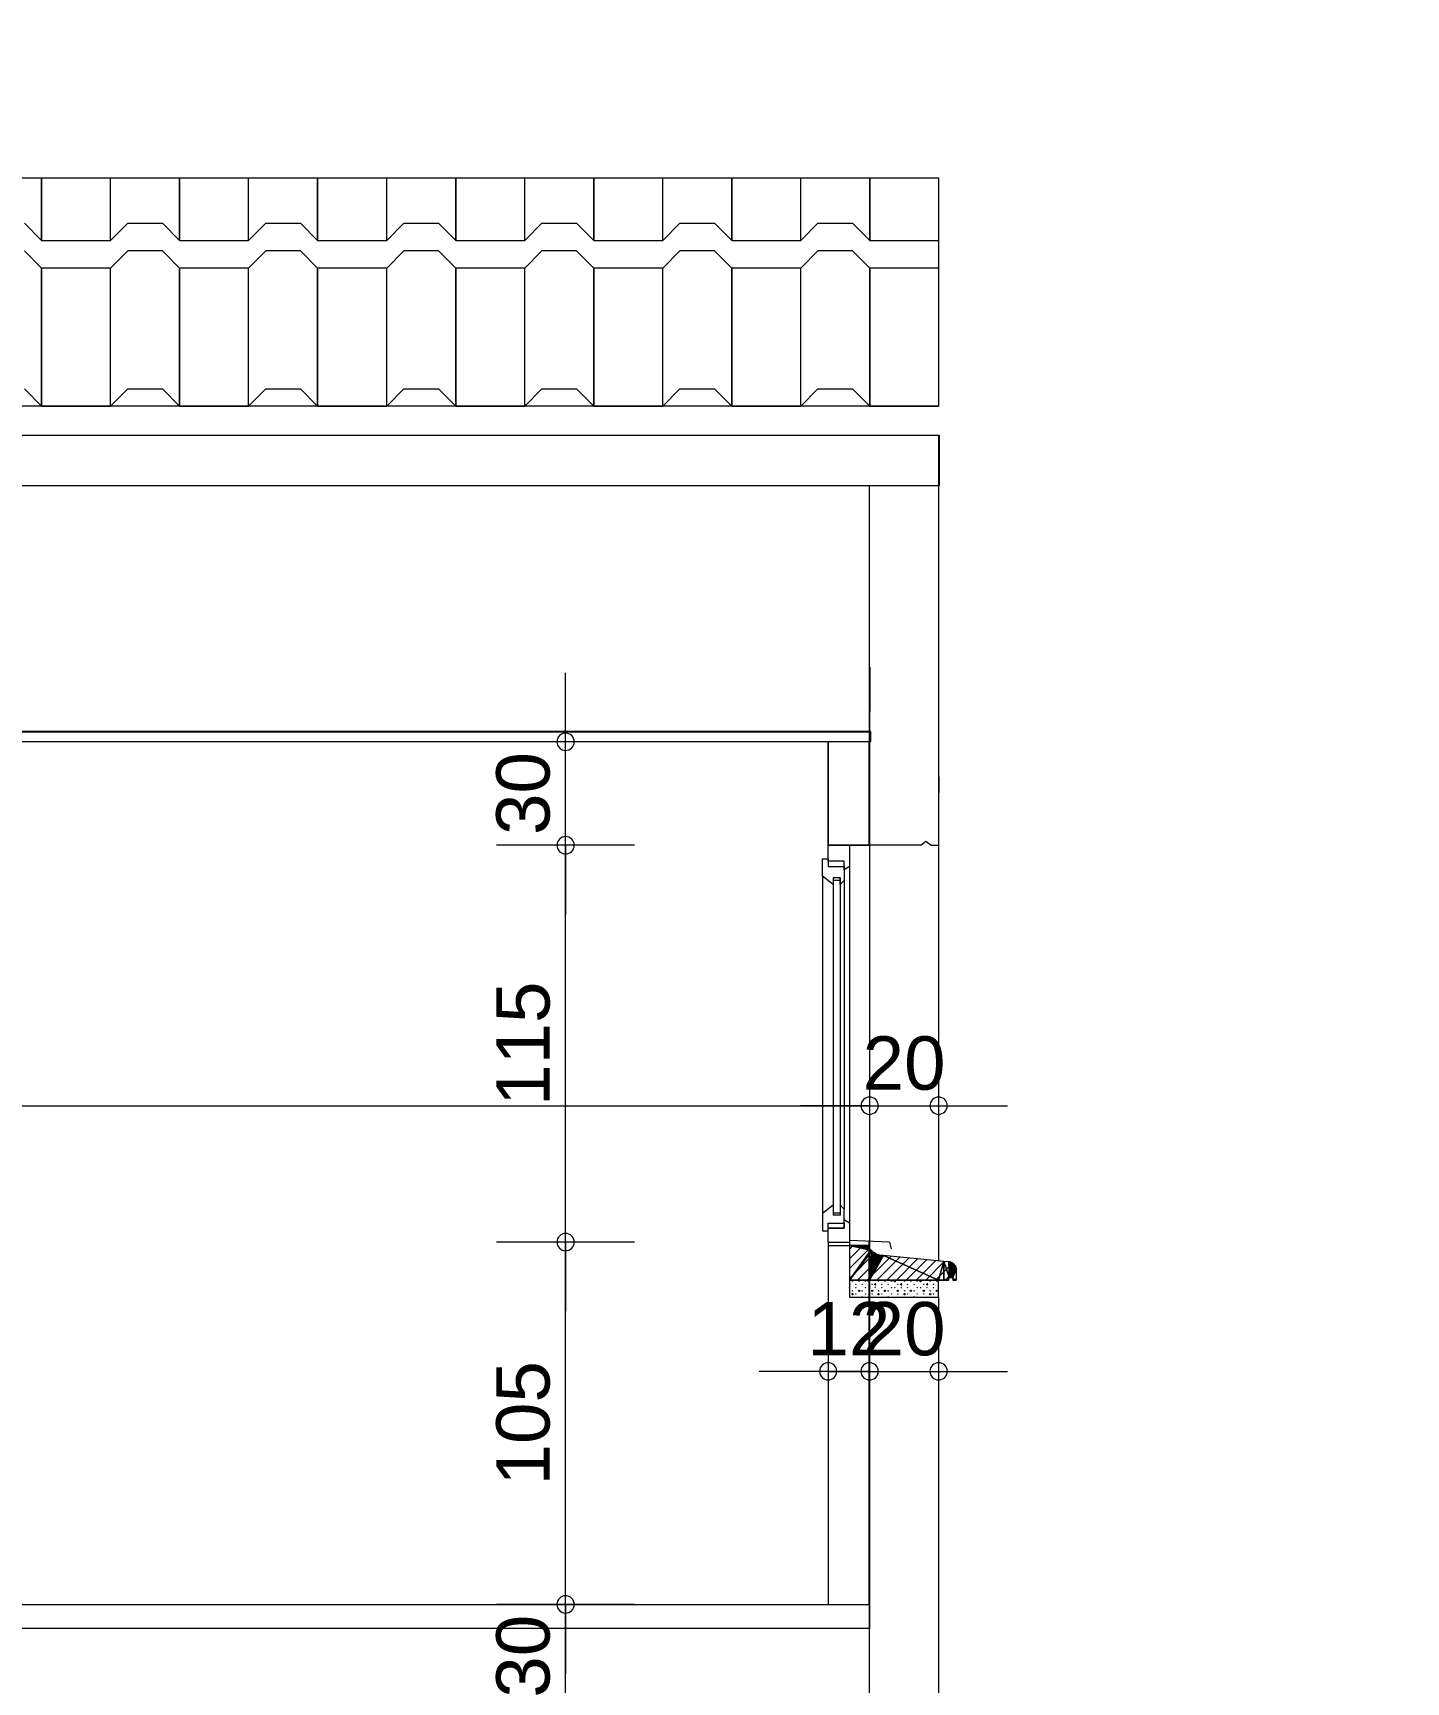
# Model space of a CAD drawing. Header units: metres. Extents: x 1.8 to 61.8, y -53.3 to -11.3.
# Drawn here: x 23.377 to 27.356, y -33.855 to -29.076 of the extents above; entities that cross this region are included whole.
import ezdxf
from ezdxf.enums import TextEntityAlignment as Align

# ---------------------------------------------------------------- set-up
doc = ezdxf.new("R2010")
doc.units = ezdxf.units.M
doc.header["$MEASUREMENT"] = 0
doc.layers.add('Calque commun', color=7, linetype='Continuous')
doc.layers.add('Cotations', color=7, linetype='Continuous')
doc.styles.add('Arial4', font='arial.ttf', dxfattribs={"height": 0.154626})

# ---------------------------------------------------------------- blocks, each defined once
blk = doc.blocks.new('new69')
at = {"layer": 'Cotations', "color": 14, "linetype": 'Continuous', "lineweight": 9}
blk.add_arc((0, 0), 0.5, 0, 359.99941, dxfattribs=at)
blk = doc.blocks.new('new70')
at = {"layer": 'Cotations', "color": 14, "linetype": 'Continuous', "lineweight": 9}
blk.add_arc((0, 0), 0.5, 0, 359.99941, dxfattribs=at)
blk = doc.blocks.new('DimLine49878')
at = {"layer": 'Cotations', "color": 14, "linetype": 'Continuous', "lineweight": 9}
for p, q in [((24.9201, -32.5804), (24.9201, -32.3804)), ((25.1201, -32.5804), (24.7201, -32.5804)), ((24.9201, -33.6304), (24.9201, -32.5804)), ((25.1201, -33.6304), (24.7201, -33.6304)), ((24.9201, -33.6304), (24.9201, -33.8304))]:
    blk.add_line(p, q, dxfattribs=at)
at = {"layer": 'Cotations', "color": 14, "linetype": 'Continuous', "lineweight": 9, "xscale": 0.05000000074505806, "yscale": 0.05000000074505806, "zscale": 0.05000000074505806}
for name, p, rotation in [('new70', (24.9201, -32.5804), -90.00000000000001), ('new69', (24.9201, -33.6304), 90)]:
    blk.add_blockref(name, p, dxfattribs=dict(at, rotation=rotation))
at = {"layer": 'Cotations', "color": 7, "linetype": 'Continuous', "lineweight": 9, "style": 'Arial4'}
blk.add_text('105', height=0.15463, rotation=90, dxfattribs=at).set_placement((24.9201, -33.1054), align=Align.BOTTOM_CENTER)
blk = doc.blocks.new('new71')
at = {"layer": 'Cotations', "color": 14, "linetype": 'Continuous', "lineweight": 9}
blk.add_arc((0, 0), 0.5, 0, 359.99941, dxfattribs=at)
blk = doc.blocks.new('new72')
at = {"layer": 'Cotations', "color": 14, "linetype": 'Continuous', "lineweight": 9}
blk.add_arc((0, 0), 0.5, 0, 359.99941, dxfattribs=at)
blk = doc.blocks.new('DimLine49884')
at = {"layer": 'Cotations', "color": 14, "linetype": 'Continuous', "lineweight": 9}
for p, q in [((24.9201, -31.4304), (24.9201, -31.2304)), ((25.1201, -31.4304), (24.7201, -31.4304)), ((24.9201, -32.5804), (24.9201, -31.4304)), ((25.1201, -32.5804), (24.7201, -32.5804)), ((24.9201, -32.5804), (24.9201, -32.7804))]:
    blk.add_line(p, q, dxfattribs=at)
at = {"layer": 'Cotations', "color": 14, "linetype": 'Continuous', "lineweight": 9, "xscale": 0.05000000074505806, "yscale": 0.05000000074505806, "zscale": 0.05000000074505806}
for name, p, rotation in [('new72', (24.9201, -31.4304), -90.00000000000001), ('new71', (24.9201, -32.5804), 90)]:
    blk.add_blockref(name, p, dxfattribs=dict(at, rotation=rotation))
at = {"layer": 'Cotations', "color": 7, "linetype": 'Continuous', "lineweight": 9, "style": 'Arial4'}
blk.add_text('115', height=0.15463, rotation=90, dxfattribs=at).set_placement((24.9201, -32.0054), align=Align.BOTTOM_CENTER)
blk = doc.blocks.new('new73')
at = {"layer": 'Cotations', "color": 14, "linetype": 'Continuous', "lineweight": 9}
blk.add_arc((0, 0), 0.5, 0, 359.99941, dxfattribs=at)
blk = doc.blocks.new('new74')
at = {"layer": 'Cotations', "color": 14, "linetype": 'Continuous', "lineweight": 9}
blk.add_arc((0, 0), 0.5, 0, 359.99941, dxfattribs=at)
blk = doc.blocks.new('DimLine49890')
at = {"layer": 'Cotations', "color": 14, "linetype": 'Continuous', "lineweight": 9}
for p, q in [((24.9201, -31.1304), (24.9201, -30.9304)), ((25.1201, -31.1304), (24.7201, -31.1304)), ((24.9201, -31.4304), (24.9201, -31.1304)), ((25.1201, -31.4304), (24.7201, -31.4304)), ((24.9201, -31.4304), (24.9201, -31.6304))]:
    blk.add_line(p, q, dxfattribs=at)
at = {"layer": 'Cotations', "color": 14, "linetype": 'Continuous', "lineweight": 9, "xscale": 0.05000000074505806, "yscale": 0.05000000074505806, "zscale": 0.05000000074505806}
for name, p, rotation in [('new74', (24.9201, -31.1304), -90.00000000000001), ('new73', (24.9201, -31.4304), 90)]:
    blk.add_blockref(name, p, dxfattribs=dict(at, rotation=rotation))
at = {"layer": 'Cotations', "color": 7, "linetype": 'Continuous', "lineweight": 9, "style": 'Arial4'}
blk.add_text('30', height=0.15463, rotation=90, dxfattribs=at).set_placement((24.9201, -31.2804), align=Align.BOTTOM_CENTER)
blk = doc.blocks.new('new75')
at = {"layer": 'Cotations', "color": 14, "linetype": 'Continuous', "lineweight": 9}
blk.add_arc((0, 0), 0.5, 0, 359.99941, dxfattribs=at)
blk = doc.blocks.new('new76')
at = {"layer": 'Cotations', "color": 14, "linetype": 'Continuous', "lineweight": 9}
blk.add_arc((0, 0), 0.5, 0, 359.99941, dxfattribs=at)
blk = doc.blocks.new('DimLine49898')
at = {"layer": 'Cotations', "color": 14, "linetype": 'Continuous', "lineweight": 9}
for p, q in [((24.9201, -33.6304), (24.9201, -33.4304)), ((25.1201, -33.6304), (24.7201, -33.6304)), ((24.9201, -33.9304), (24.9201, -33.6304)), ((25.1201, -33.9304), (24.7201, -33.9304)), ((24.9201, -33.9304), (24.9201, -34.1304))]:
    blk.add_line(p, q, dxfattribs=at)
at = {"layer": 'Cotations', "color": 14, "linetype": 'Continuous', "lineweight": 9, "xscale": 0.05000000074505806, "yscale": 0.05000000074505806, "zscale": 0.05000000074505806}
for name, p, rotation in [('new76', (24.9201, -33.6304), -90.00000000000001), ('new75', (24.9201, -33.9304), 90)]:
    blk.add_blockref(name, p, dxfattribs=dict(at, rotation=rotation))
at = {"layer": 'Cotations', "color": 7, "linetype": 'Continuous', "lineweight": 9, "style": 'Arial4'}
blk.add_text('30', height=0.15463, rotation=90, dxfattribs=at).set_placement((24.9201, -33.7804), align=Align.BOTTOM_CENTER)
blk = doc.blocks.new('new99')
at = {"layer": 'Cotations', "color": 14, "linetype": 'Continuous', "lineweight": 9}
blk.add_arc((0, 0), 0.5, 0, 359.99941, dxfattribs=at)
blk = doc.blocks.new('new100')
at = {"layer": 'Cotations', "color": 14, "linetype": 'Continuous', "lineweight": 9}
blk.add_arc((0, 0), 0.5, 0, 359.99941, dxfattribs=at)
blk = doc.blocks.new('DimLine50004')
at = {"layer": 'Cotations', "color": 14, "linetype": 'Continuous', "lineweight": 9}
for p, q in [((24.9201, -33.9304), (24.9201, -33.7304)), ((25.1201, -33.9304), (24.7201, -33.9304)), ((24.9201, -36.4304), (24.9201, -33.9304)), ((25.1201, -36.4304), (24.7201, -36.4304)), ((24.9201, -36.4304), (24.9201, -36.6304))]:
    blk.add_line(p, q, dxfattribs=at)
at = {"layer": 'Cotations', "color": 14, "linetype": 'Continuous', "lineweight": 9, "xscale": 0.05000000074505806, "yscale": 0.05000000074505806, "zscale": 0.05000000074505806}
for name, p, rotation in [('new100', (24.9201, -33.9304), -90.00000000000001), ('new99', (24.9201, -36.4304), 90)]:
    blk.add_blockref(name, p, dxfattribs=dict(at, rotation=rotation))
at = {"layer": 'Cotations', "color": 7, "linetype": 'Continuous', "lineweight": 9, "style": 'Arial4'}
blk.add_text('250', height=0.15463, rotation=90, dxfattribs=at).set_placement((24.9201, -35.1804), align=Align.BOTTOM_CENTER)
blk = doc.blocks.new('new101')
at = {"layer": 'Cotations', "color": 14, "linetype": 'Continuous', "lineweight": 9}
blk.add_arc((0, 0), 0.5, 0, 359.99941, dxfattribs=at)
blk = doc.blocks.new('new102')
at = {"layer": 'Cotations', "color": 14, "linetype": 'Continuous', "lineweight": 9}
blk.add_arc((0, 0), 0.5, 0, 359.99941, dxfattribs=at)
blk = doc.blocks.new('DimLine50010')
at = {"layer": 'Cotations', "color": 14, "linetype": 'Continuous', "lineweight": 9}
for p, q in [((25.8011, -32.7549), (25.8011, -33.1549)), ((26.0011, -32.7549), (26.0011, -33.1549)), ((25.8011, -32.9549), (25.6011, -32.9549)), ((25.8011, -32.9549), (26.0011, -32.9549)), ((26.0011, -32.9549), (26.2011, -32.9549))]:
    blk.add_line(p, q, dxfattribs=at)
at = {"layer": 'Cotations', "color": 14, "linetype": 'Continuous', "lineweight": 9, "xscale": 0.05000000074505806, "yscale": 0.05000000074505806, "zscale": 0.05000000074505806}
blk.add_blockref('new101', (25.8011, -32.9549), dxfattribs=at)
at = {"layer": 'Cotations', "color": 14, "linetype": 'Continuous', "lineweight": 9, "xscale": 0.05000000074505806, "yscale": 0.05000000074505806, "zscale": 0.05000000074505806, "rotation": 180}
blk.add_blockref('new102', (26.0011, -32.9549), dxfattribs=at)
at = {"layer": 'Cotations', "color": 7, "linetype": 'Continuous', "lineweight": 9, "style": 'Arial4'}
blk.add_text('20', height=0.15463, dxfattribs=at).set_placement((25.9011, -32.9549), align=Align.BOTTOM_CENTER)
blk = doc.blocks.new('new103')
at = {"layer": 'Cotations', "color": 14, "linetype": 'Continuous', "lineweight": 9}
blk.add_arc((0, 0), 0.5, 0, 359.99941, dxfattribs=at)
blk = doc.blocks.new('new104')
at = {"layer": 'Cotations', "color": 14, "linetype": 'Continuous', "lineweight": 9}
blk.add_arc((0, 0), 0.5, 0, 359.99941, dxfattribs=at)
blk = doc.blocks.new('DimLine50016')
at = {"layer": 'Cotations', "color": 14, "linetype": 'Continuous', "lineweight": 9}
for p, q in [((25.6811, -32.7549), (25.6811, -33.1549)), ((25.8011, -32.7549), (25.8011, -33.1549)), ((25.6811, -32.9549), (25.4811, -32.9549)), ((25.6811, -32.9549), (25.8011, -32.9549)), ((25.8011, -32.9549), (26.0011, -32.9549))]:
    blk.add_line(p, q, dxfattribs=at)
at = {"layer": 'Cotations', "color": 14, "linetype": 'Continuous', "lineweight": 9, "xscale": 0.05000000074505806, "yscale": 0.05000000074505806, "zscale": 0.05000000074505806}
blk.add_blockref('new103', (25.6811, -32.9549), dxfattribs=at)
at = {"layer": 'Cotations', "color": 14, "linetype": 'Continuous', "lineweight": 9, "xscale": 0.05000000074505806, "yscale": 0.05000000074505806, "zscale": 0.05000000074505806, "rotation": 180}
blk.add_blockref('new104', (25.8011, -32.9549), dxfattribs=at)
at = {"layer": 'Cotations', "color": 7, "linetype": 'Continuous', "lineweight": 9, "style": 'Arial4'}
blk.add_text('12', height=0.15463, dxfattribs=at).set_placement((25.7411, -32.9549), align=Align.BOTTOM_CENTER)
blk = doc.blocks.new('hatch27')
at = {"layer": 'Calque commun', "color": 7, "linetype": 'Continuous', "lineweight": 9}
for p, q in [((25.7529, -32.5904), (25.7426, -32.6007)), ((25.7812, -32.5904), (25.7426, -32.629)), ((25.8012, -32.5987), (25.7426, -32.6573)), ((25.8156, -32.6126), (25.7426, -32.6856)), ((25.8372, -32.6192), (25.766, -32.6904)), ((25.8633, -32.6215), (25.7943, -32.6904)), ((25.889, -32.624), (25.8226, -32.6904)), ((25.9147, -32.6266), (25.8509, -32.6904)), ((25.9404, -32.6292), (25.8792, -32.6904)), ((25.9662, -32.6317), (25.9075, -32.6904)), ((25.9919, -32.6343), (25.9357, -32.6904)), ((26.0177, -32.6368), (25.964, -32.6904)), ((26.0416, -32.6411), (25.9923, -32.6904)), ((26.0526, -32.6584), (26.0206, -32.6904)), ((26.0526, -32.6867), (26.0489, -32.6904))]:
    blk.add_line(p, q, dxfattribs=at)
at = {"layer": 'Calque commun', "color": 7, "linetype": 'Continuous', "lineweight": 18}
mesh = blk.add_polyface(dxfattribs=at)
corners = [(25.813, -32.6109), (25.81, -32.6086), (25.8011, -32.6904), (25.8195, -32.6147), (25.8162, -32.6129), (26.0515, -32.6534), (26.0507, -32.6514), (26.0497, -32.6495), (26.0011, -32.6904), (26.0161, -32.6367), (25.8414, -32.6193), (25.7426, -32.6904), (25.8072, -32.606), (25.8046, -32.6033), (26.0344, -32.6832), (26.0348, -32.6383), (26.0306, -32.6376), (26.0526, -32.6904), (26.0428, -32.6889), (26.0426, -32.6904), (25.7426, -32.5904), (25.8023, -32.6003), (25.8339, -32.619), (25.8302, -32.6183), (26.0358, -32.6828), (26.0408, -32.6406), (26.0389, -32.6396), (26.0369, -32.6389), (26.0443, -32.643), (26.0473, -32.646), (26.0459, -32.6444), (25.8377, -32.6193), (26.0426, -32.6417), (26.0161, -32.6904), (26.0306, -32.6904), (26.0304, -32.6889), (25.8002, -32.5972), (26.0331, -32.6839), (26.0526, -32.6575), (26.0373, -32.6828), (26.0327, -32.6378), (26.0412, -32.6848), (26.0421, -32.6861), (26.032, -32.6848), (25.7983, -32.5939), (26.0522, -32.6554), (25.8265, -32.6174), (25.8229, -32.6162), (26.0486, -32.6477), (25.7968, -32.5904), (26.0401, -32.6839), (26.0306, -32.6875), (26.0311, -32.6861), (26.0426, -32.6875), (26.0388, -32.6832)]
mesh.append_faces([[corners[k] for k in face] for face in [(17, 18, 19), (28, 29, 30)]], dxfattribs={"vtx0": -1, "color": 7})
mesh.append_faces([[corners[k] for k in face] for face in [(11, 13, 20), (29, 24, 48), (33, 9, 8), (48, 24, 7), (38, 41, 17)]], dxfattribs={"vtx0": -1, "vtx1": -1, "color": 7})
mesh.append_faces([[corners[k] for k in face] for face in [(14, 15, 16), (7, 24, 5), (14, 25, 27), (28, 24, 29), (33, 37, 9)]], dxfattribs={"vtx0": -1, "vtx1": -1, "vtx2": -1, "color": 7})
mesh.append_faces([[corners[k] for k in face] for face in [(8, 9, 10), (11, 12, 13), (20, 13, 21), (2, 22, 23), (14, 27, 15), (38, 24, 39), (2, 4, 0), (33, 43, 37), (38, 50, 41), (33, 51, 52), (33, 52, 43), (14, 32, 25), (38, 54, 50), (33, 35, 51), (38, 39, 54)]], dxfattribs={"vtx0": -1, "vtx2": -1, "color": 7})
mesh.append_faces([[corners[k] for k in face] for face in [(0, 1, 2), (3, 4, 2), (2, 8, 10), (10, 31, 2), (14, 24, 32), (11, 2, 12), (21, 36, 20), (37, 14, 16), (41, 42, 17), (31, 22, 2), (36, 44, 20), (45, 5, 24), (46, 47, 2), (38, 45, 24), (23, 46, 2), (16, 9, 37), (47, 3, 2), (53, 18, 17), (28, 32, 24), (1, 12, 2), (42, 53, 17)]], dxfattribs={"vtx1": -1, "vtx2": -1, "color": 7})
mesh.append_faces([[corners[k] for k in face] for face in [(5, 6, 7), (25, 26, 27), (33, 34, 35), (15, 40, 16), (44, 49, 20)]], dxfattribs={"vtx2": -1, "color": 7})
blk = doc.blocks.new('Block50033')
at = {"layer": 'Calque commun', "color": 7, "linetype": 'Continuous', "lineweight": 9}
for p, q in [((25.7435, -32.7013), (25.7426, -32.7013)), ((25.7426, -32.7045), (25.7435, -32.7045)), ((25.7432, -32.7123), (25.7426, -32.7117)), ((25.7426, -32.7129), (25.7432, -32.7123)), ((25.7445, -32.7029), (25.7435, -32.7013)), ((25.7435, -32.7045), (25.7445, -32.7029)), ((25.7501, -32.731), (25.751, -32.7294)), ((25.751, -32.7327), (25.7501, -32.731)), ((25.751, -32.7294), (25.7529, -32.7294)), ((25.7529, -32.7327), (25.751, -32.7327)), ((25.7514, -32.6935), (25.752, -32.6929)), ((25.752, -32.6942), (25.7514, -32.6935)), ((25.7514, -32.7217), (25.752, -32.721)), ((25.752, -32.7223), (25.7514, -32.7217)), ((25.752, -32.6929), (25.7526, -32.6935)), ((25.7526, -32.6935), (25.752, -32.6942)), ((25.752, -32.721), (25.7526, -32.7217)), ((25.7526, -32.7217), (25.752, -32.7223)), ((25.7529, -32.7294), (25.7539, -32.731)), ((25.7539, -32.731), (25.7529, -32.7327)), ((25.7607, -32.7029), (25.7614, -32.7023)), ((25.7614, -32.7035), (25.7607, -32.7029)), ((25.7607, -32.7123), (25.7614, -32.7117)), ((25.7614, -32.7129), (25.7607, -32.7123)), ((25.7607, -32.731), (25.7614, -32.7304)), ((25.7614, -32.7317), (25.7607, -32.731)), ((25.7614, -32.7023), (25.762, -32.7029)), ((25.762, -32.7029), (25.7614, -32.7035)), ((25.7614, -32.7117), (25.762, -32.7123)), ((25.762, -32.7123), (25.7614, -32.7129)), ((25.7614, -32.7304), (25.762, -32.731)), ((25.762, -32.731), (25.7614, -32.7317)), ((25.7689, -32.7217), (25.7698, -32.72)), ((25.7698, -32.7233), (25.7689, -32.7217)), ((25.7698, -32.72), (25.7717, -32.72)), ((25.7717, -32.7233), (25.7698, -32.7233)), ((25.7701, -32.6935), (25.7707, -32.6929)), ((25.7707, -32.6942), (25.7701, -32.6935)), ((25.7707, -32.6929), (25.7714, -32.6935)), ((25.7714, -32.6935), (25.7707, -32.6942)), ((25.7717, -32.72), (25.7726, -32.7217)), ((25.7726, -32.7217), (25.7717, -32.7233)), ((25.7795, -32.7029), (25.7801, -32.7023)), ((25.7801, -32.7035), (25.7795, -32.7029)), ((25.7795, -32.7217), (25.7801, -32.721)), ((25.7801, -32.7223), (25.7795, -32.7217)), ((25.7801, -32.7023), (25.7807, -32.7029)), ((25.7807, -32.7029), (25.7801, -32.7035)), ((25.7801, -32.721), (25.7807, -32.7217)), ((25.7807, -32.7217), (25.7801, -32.7223)), ((25.7889, -32.6935), (25.7895, -32.6929)), ((25.7895, -32.6942), (25.7889, -32.6935)), ((25.7889, -32.7123), (25.7895, -32.7117)), ((25.7895, -32.7129), (25.7889, -32.7123)), ((25.7889, -32.731), (25.7895, -32.7304)), ((25.7895, -32.7317), (25.7889, -32.731)), ((25.7895, -32.6929), (25.7901, -32.6935)), ((25.7901, -32.6935), (25.7895, -32.6942)), ((25.7895, -32.7117), (25.7901, -32.7123)), ((25.7901, -32.7123), (25.7895, -32.7129)), ((25.7895, -32.7304), (25.7901, -32.731)), ((25.7901, -32.731), (25.7895, -32.7317)), ((25.797, -32.6935), (25.7979, -32.6919)), ((25.7979, -32.6952), (25.797, -32.6935)), ((25.7979, -32.6919), (25.7998, -32.6919)), ((25.7998, -32.6952), (25.7979, -32.6952)), ((25.7982, -32.7123), (25.7989, -32.7117)), ((25.7989, -32.7129), (25.7982, -32.7123)), ((25.7989, -32.7117), (25.7995, -32.7123)), ((25.7995, -32.7123), (25.7989, -32.7129)), ((25.7998, -32.6919), (25.8007, -32.6935)), ((25.8007, -32.6935), (25.7998, -32.6952)), ((25.8064, -32.7217), (25.8073, -32.72)), ((25.8073, -32.7233), (25.8064, -32.7217)), ((25.8073, -32.72), (25.8092, -32.72)), ((25.8092, -32.7233), (25.8073, -32.7233)), ((25.8076, -32.7029), (25.8082, -32.7023)), ((25.8082, -32.7035), (25.8076, -32.7029)), ((25.8076, -32.731), (25.8082, -32.7304)), ((25.8082, -32.7317), (25.8076, -32.731)), ((25.8082, -32.7023), (25.8089, -32.7029)), ((25.8089, -32.7029), (25.8082, -32.7035)), ((25.8082, -32.7304), (25.8089, -32.731)), ((25.8089, -32.731), (25.8082, -32.7317)), ((25.8092, -32.72), (25.8101, -32.7217)), ((25.8101, -32.7217), (25.8092, -32.7233)), ((25.8157, -32.7029), (25.8167, -32.7013)), ((25.8167, -32.7045), (25.8157, -32.7029)), ((25.8167, -32.7013), (25.8176, -32.7013)), ((25.8176, -32.7045), (25.8167, -32.7045)), ((25.817, -32.7123), (25.8176, -32.7117)), ((25.8176, -32.7129), (25.817, -32.7123)), ((25.8185, -32.7013), (25.8176, -32.7013)), ((25.8176, -32.7045), (25.8185, -32.7045)), ((25.8182, -32.7123), (25.8176, -32.7117)), ((25.8176, -32.7129), (25.8182, -32.7123)), ((25.8195, -32.7029), (25.8185, -32.7013)), ((25.8185, -32.7045), (25.8195, -32.7029)), ((25.8251, -32.731), (25.826, -32.7294)), ((25.826, -32.7327), (25.8251, -32.731)), ((25.826, -32.7294), (25.8279, -32.7294)), ((25.8279, -32.7327), (25.826, -32.7327)), ((25.8264, -32.6935), (25.827, -32.6929)), ((25.827, -32.6942), (25.8264, -32.6935)), ((25.8264, -32.7217), (25.827, -32.721)), ((25.827, -32.7223), (25.8264, -32.7217)), ((25.827, -32.6929), (25.8276, -32.6935)), ((25.8276, -32.6935), (25.827, -32.6942)), ((25.827, -32.721), (25.8276, -32.7217)), ((25.8276, -32.7217), (25.827, -32.7223)), ((25.8279, -32.7294), (25.8289, -32.731)), ((25.8289, -32.731), (25.8279, -32.7327)), ((25.8357, -32.7029), (25.8364, -32.7023)), ((25.8364, -32.7035), (25.8357, -32.7029)), ((25.8357, -32.7123), (25.8364, -32.7117)), ((25.8364, -32.7129), (25.8357, -32.7123)), ((25.8357, -32.731), (25.8364, -32.7304)), ((25.8364, -32.7317), (25.8357, -32.731)), ((25.8364, -32.7023), (25.837, -32.7029)), ((25.837, -32.7029), (25.8364, -32.7035)), ((25.8364, -32.7117), (25.837, -32.7123)), ((25.837, -32.7123), (25.8364, -32.7129)), ((25.8364, -32.7304), (25.837, -32.731)), ((25.837, -32.731), (25.8364, -32.7317)), ((25.8439, -32.7217), (25.8448, -32.72)), ((25.8448, -32.7233), (25.8439, -32.7217)), ((25.8448, -32.72), (25.8467, -32.72)), ((25.8467, -32.7233), (25.8448, -32.7233)), ((25.8451, -32.6935), (25.8457, -32.6929)), ((25.8457, -32.6942), (25.8451, -32.6935)), ((25.8457, -32.6929), (25.8464, -32.6935)), ((25.8464, -32.6935), (25.8457, -32.6942)), ((25.8467, -32.72), (25.8476, -32.7217)), ((25.8476, -32.7217), (25.8467, -32.7233)), ((25.8545, -32.7029), (25.8551, -32.7023)), ((25.8551, -32.7035), (25.8545, -32.7029)), ((25.8545, -32.7217), (25.8551, -32.721)), ((25.8551, -32.7223), (25.8545, -32.7217)), ((25.8551, -32.7023), (25.8557, -32.7029)), ((25.8557, -32.7029), (25.8551, -32.7035)), ((25.8551, -32.721), (25.8557, -32.7217)), ((25.8557, -32.7217), (25.8551, -32.7223)), ((25.8639, -32.6935), (25.8645, -32.6929)), ((25.8645, -32.6942), (25.8639, -32.6935)), ((25.8639, -32.7123), (25.8645, -32.7117)), ((25.8645, -32.7129), (25.8639, -32.7123)), ((25.8639, -32.731), (25.8645, -32.7304)), ((25.8645, -32.7317), (25.8639, -32.731)), ((25.8645, -32.6929), (25.8651, -32.6935)), ((25.8651, -32.6935), (25.8645, -32.6942)), ((25.8645, -32.7117), (25.8651, -32.7123)), ((25.8651, -32.7123), (25.8645, -32.7129)), ((25.8645, -32.7304), (25.8651, -32.731)), ((25.8651, -32.731), (25.8645, -32.7317)), ((25.872, -32.6935), (25.8729, -32.6919)), ((25.8729, -32.6952), (25.872, -32.6935)), ((25.8729, -32.6919), (25.8748, -32.6919)), ((25.8748, -32.6952), (25.8729, -32.6952)), ((25.8732, -32.7123), (25.8739, -32.7117)), ((25.8739, -32.7129), (25.8732, -32.7123)), ((25.8739, -32.7117), (25.8745, -32.7123)), ((25.8745, -32.7123), (25.8739, -32.7129)), ((25.8748, -32.6919), (25.8757, -32.6935)), ((25.8757, -32.6935), (25.8748, -32.6952)), ((25.8814, -32.7217), (25.8823, -32.72)), ((25.8823, -32.7233), (25.8814, -32.7217)), ((25.8823, -32.72), (25.8842, -32.72)), ((25.8842, -32.7233), (25.8823, -32.7233)), ((25.8826, -32.7029), (25.8832, -32.7023)), ((25.8832, -32.7035), (25.8826, -32.7029)), ((25.8826, -32.731), (25.8832, -32.7304)), ((25.8832, -32.7317), (25.8826, -32.731)), ((25.8832, -32.7023), (25.8839, -32.7029)), ((25.8839, -32.7029), (25.8832, -32.7035)), ((25.8832, -32.7304), (25.8839, -32.731)), ((25.8839, -32.731), (25.8832, -32.7317)), ((25.8842, -32.72), (25.8851, -32.7217)), ((25.8851, -32.7217), (25.8842, -32.7233)), ((25.8907, -32.7029), (25.8917, -32.7013)), ((25.8917, -32.7045), (25.8907, -32.7029)), ((25.8917, -32.7013), (25.8926, -32.7013)), ((25.8926, -32.7045), (25.8917, -32.7045)), ((25.892, -32.7123), (25.8926, -32.7117)), ((25.8926, -32.7129), (25.892, -32.7123)), ((25.8935, -32.7013), (25.8926, -32.7013)), ((25.8926, -32.7045), (25.8935, -32.7045)), ((25.8932, -32.7123), (25.8926, -32.7117)), ((25.8926, -32.7129), (25.8932, -32.7123)), ((25.8945, -32.7029), (25.8935, -32.7013)), ((25.8935, -32.7045), (25.8945, -32.7029)), ((25.9001, -32.731), (25.901, -32.7294)), ((25.901, -32.7327), (25.9001, -32.731)), ((25.901, -32.7294), (25.9029, -32.7294)), ((25.9029, -32.7327), (25.901, -32.7327)), ((25.9014, -32.6935), (25.902, -32.6929)), ((25.902, -32.6942), (25.9014, -32.6935)), ((25.9014, -32.7217), (25.902, -32.721)), ((25.902, -32.7223), (25.9014, -32.7217)), ((25.902, -32.6929), (25.9026, -32.6935)), ((25.9026, -32.6935), (25.902, -32.6942)), ((25.902, -32.721), (25.9026, -32.7217)), ((25.9026, -32.7217), (25.902, -32.7223)), ((25.9029, -32.7294), (25.9039, -32.731)), ((25.9039, -32.731), (25.9029, -32.7327)), ((25.9107, -32.7029), (25.9114, -32.7023)), ((25.9114, -32.7035), (25.9107, -32.7029)), ((25.9107, -32.7123), (25.9114, -32.7117)), ((25.9114, -32.7129), (25.9107, -32.7123)), ((25.9107, -32.731), (25.9114, -32.7304)), ((25.9114, -32.7317), (25.9107, -32.731)), ((25.9114, -32.7023), (25.912, -32.7029)), ((25.912, -32.7029), (25.9114, -32.7035)), ((25.9114, -32.7117), (25.912, -32.7123)), ((25.912, -32.7123), (25.9114, -32.7129)), ((25.9114, -32.7304), (25.912, -32.731)), ((25.912, -32.731), (25.9114, -32.7317)), ((25.9189, -32.7217), (25.9198, -32.72)), ((25.9198, -32.7233), (25.9189, -32.7217)), ((25.9198, -32.72), (25.9217, -32.72)), ((25.9217, -32.7233), (25.9198, -32.7233)), ((25.9201, -32.6935), (25.9207, -32.6929)), ((25.9207, -32.6942), (25.9201, -32.6935)), ((25.9207, -32.6929), (25.9214, -32.6935)), ((25.9214, -32.6935), (25.9207, -32.6942)), ((25.9217, -32.72), (25.9226, -32.7217)), ((25.9226, -32.7217), (25.9217, -32.7233)), ((25.9295, -32.7029), (25.9301, -32.7023)), ((25.9301, -32.7035), (25.9295, -32.7029)), ((25.9295, -32.7217), (25.9301, -32.721)), ((25.9301, -32.7223), (25.9295, -32.7217)), ((25.9301, -32.7023), (25.9307, -32.7029)), ((25.9307, -32.7029), (25.9301, -32.7035)), ((25.9301, -32.721), (25.9307, -32.7217)), ((25.9307, -32.7217), (25.9301, -32.7223)), ((25.9389, -32.6935), (25.9395, -32.6929)), ((25.9395, -32.6942), (25.9389, -32.6935)), ((25.9389, -32.7123), (25.9395, -32.7117)), ((25.9395, -32.7129), (25.9389, -32.7123)), ((25.9389, -32.731), (25.9395, -32.7304)), ((25.9395, -32.7317), (25.9389, -32.731)), ((25.9395, -32.6929), (25.9401, -32.6935)), ((25.9401, -32.6935), (25.9395, -32.6942)), ((25.9395, -32.7117), (25.9401, -32.7123)), ((25.9401, -32.7123), (25.9395, -32.7129)), ((25.9395, -32.7304), (25.9401, -32.731)), ((25.9401, -32.731), (25.9395, -32.7317)), ((25.947, -32.6935), (25.9479, -32.6919)), ((25.9479, -32.6952), (25.947, -32.6935)), ((25.9479, -32.6919), (25.9498, -32.6919)), ((25.9498, -32.6952), (25.9479, -32.6952)), ((25.9482, -32.7123), (25.9489, -32.7117)), ((25.9489, -32.7129), (25.9482, -32.7123)), ((25.9489, -32.7117), (25.9495, -32.7123)), ((25.9495, -32.7123), (25.9489, -32.7129)), ((25.9498, -32.6919), (25.9507, -32.6935)), ((25.9507, -32.6935), (25.9498, -32.6952)), ((25.9564, -32.7217), (25.9573, -32.72)), ((25.9573, -32.7233), (25.9564, -32.7217)), ((25.9573, -32.72), (25.9592, -32.72)), ((25.9592, -32.7233), (25.9573, -32.7233)), ((25.9576, -32.7029), (25.9582, -32.7023)), ((25.9582, -32.7035), (25.9576, -32.7029)), ((25.9576, -32.731), (25.9582, -32.7304)), ((25.9582, -32.7317), (25.9576, -32.731)), ((25.9582, -32.7023), (25.9589, -32.7029)), ((25.9589, -32.7029), (25.9582, -32.7035)), ((25.9582, -32.7304), (25.9589, -32.731)), ((25.9589, -32.731), (25.9582, -32.7317)), ((25.9592, -32.72), (25.9601, -32.7217)), ((25.9601, -32.7217), (25.9592, -32.7233)), ((25.9657, -32.7029), (25.9667, -32.7013)), ((25.9667, -32.7045), (25.9657, -32.7029)), ((25.9667, -32.7013), (25.9676, -32.7013)), ((25.9676, -32.7045), (25.9667, -32.7045)), ((25.967, -32.7123), (25.9676, -32.7117)), ((25.9676, -32.7129), (25.967, -32.7123)), ((25.9685, -32.7013), (25.9676, -32.7013)), ((25.9676, -32.7045), (25.9685, -32.7045)), ((25.9682, -32.7123), (25.9676, -32.7117)), ((25.9676, -32.7129), (25.9682, -32.7123)), ((25.9695, -32.7029), (25.9685, -32.7013)), ((25.9685, -32.7045), (25.9695, -32.7029)), ((25.9751, -32.731), (25.976, -32.7294)), ((25.976, -32.7327), (25.9751, -32.731)), ((25.976, -32.7294), (25.9779, -32.7294)), ((25.9779, -32.7327), (25.976, -32.7327)), ((25.9764, -32.6935), (25.977, -32.6929)), ((25.977, -32.6942), (25.9764, -32.6935)), ((25.9764, -32.7217), (25.977, -32.721)), ((25.977, -32.7223), (25.9764, -32.7217)), ((25.977, -32.6929), (25.9776, -32.6935)), ((25.9776, -32.6935), (25.977, -32.6942)), ((25.977, -32.721), (25.9776, -32.7217)), ((25.9776, -32.7217), (25.977, -32.7223)), ((25.9779, -32.7294), (25.9789, -32.731)), ((25.9789, -32.731), (25.9779, -32.7327)), ((25.9857, -32.7029), (25.9864, -32.7023)), ((25.9864, -32.7035), (25.9857, -32.7029)), ((25.9857, -32.7123), (25.9864, -32.7117)), ((25.9864, -32.7129), (25.9857, -32.7123)), ((25.9857, -32.731), (25.9864, -32.7304)), ((25.9864, -32.7317), (25.9857, -32.731)), ((25.9864, -32.7023), (25.987, -32.7029)), ((25.987, -32.7029), (25.9864, -32.7035)), ((25.9864, -32.7117), (25.987, -32.7123)), ((25.987, -32.7123), (25.9864, -32.7129)), ((25.9864, -32.7304), (25.987, -32.731)), ((25.987, -32.731), (25.9864, -32.7317)), ((25.9939, -32.7217), (25.9948, -32.72)), ((25.9948, -32.7233), (25.9939, -32.7217)), ((25.9948, -32.72), (25.9967, -32.72)), ((25.9967, -32.7233), (25.9948, -32.7233)), ((25.9951, -32.6935), (25.9957, -32.6929)), ((25.9957, -32.6942), (25.9951, -32.6935)), ((25.9957, -32.6929), (25.9964, -32.6935)), ((25.9964, -32.6935), (25.9957, -32.6942)), ((25.9967, -32.72), (25.9976, -32.7217)), ((25.9976, -32.7217), (25.9967, -32.7233)), ((25.7607, -32.7404), (25.7614, -32.7398)), ((25.7614, -32.7398), (25.762, -32.7404)), ((25.7782, -32.7404), (25.7792, -32.7388)), ((25.7792, -32.7388), (25.781, -32.7388)), ((25.781, -32.7388), (25.782, -32.7404)), ((25.8357, -32.7404), (25.8364, -32.7398)), ((25.8364, -32.7398), (25.837, -32.7404)), ((25.8532, -32.7404), (25.8542, -32.7388)), ((25.8542, -32.7388), (25.856, -32.7388)), ((25.856, -32.7388), (25.857, -32.7404)), ((25.9107, -32.7404), (25.9114, -32.7398)), ((25.9114, -32.7398), (25.912, -32.7404)), ((25.9282, -32.7404), (25.9292, -32.7388)), ((25.9292, -32.7388), (25.931, -32.7388)), ((25.931, -32.7388), (25.932, -32.7404)), ((25.9857, -32.7404), (25.9864, -32.7398)), ((25.9864, -32.7398), (25.987, -32.7404))]:
    blk.add_line(p, q, dxfattribs=at)
blk = doc.blocks.new('pattern3')
at = {"layer": 'Calque commun', "color": 0, "linetype": 'ByBlock', "lineweight": -2}
blk.add_blockref('Block50033', (0, 0), dxfattribs=at)
at = {"layer": 'Calque commun', "color": 7, "linetype": 'Continuous', "lineweight": 18}
mesh = blk.add_polyface(dxfattribs=at)
corners = [(25.7426, -32.6904), (25.7426, -32.7404), (26.0011, -32.7404), (26.0011, -32.6904)]
mesh.append_faces([[corners[k] for k in face] for face in [(0, 1, 2, 3)]], dxfattribs={"color": 7})
blk = doc.blocks.new('pattern4')
at = {"layer": 'Calque commun', "color": 1, "linetype": 'Continuous', "lineweight": 9}
for p, q in [((23.4016, -29.6777), (23.4016, -29.4965)), ((23.4016, -29.4965), (23.4016, -29.6777)), ((23.6016, -29.6777), (23.6016, -29.4965)), ((23.8016, -29.6777), (23.8016, -29.4965)), ((23.8016, -29.4965), (23.8016, -29.6777)), ((24.0016, -29.6777), (24.0016, -29.4965)), ((24.2016, -29.6777), (24.2016, -29.4965)), ((24.2016, -29.4965), (24.2016, -29.6777)), ((24.4016, -29.6777), (24.4016, -29.4965)), ((24.6016, -29.6777), (24.6016, -29.4965)), ((24.6016, -29.4965), (24.6016, -29.6777)), ((24.8016, -29.6777), (24.8016, -29.4965)), ((25.0016, -29.6777), (25.0016, -29.4965)), ((25.0016, -29.4965), (25.0016, -29.6777)), ((25.2016, -29.6777), (25.2016, -29.4965)), ((25.4016, -29.6777), (25.4016, -29.4965)), ((25.4016, -29.4965), (25.4016, -29.6777)), ((25.6016, -29.6777), (25.6016, -29.4965)), ((25.8016, -29.6777), (25.8016, -29.4965)), ((25.8016, -29.4965), (25.8016, -29.6777)), ((23.3516, -29.6278), (23.4016, -29.6777)), ((23.6016, -29.6777), (23.6516, -29.6278)), ((23.6516, -29.6278), (23.7516, -29.6278)), ((23.7516, -29.6278), (23.8016, -29.6777)), ((24.0016, -29.6777), (24.0516, -29.6278)), ((24.0516, -29.6278), (24.1516, -29.6278)), ((24.1516, -29.6278), (24.2016, -29.6777)), ((24.4016, -29.6777), (24.4516, -29.6278)), ((24.4516, -29.6278), (24.5516, -29.6278)), ((24.5516, -29.6278), (24.6016, -29.6777)), ((24.8016, -29.6777), (24.8516, -29.6278)), ((24.8516, -29.6278), (24.9516, -29.6278)), ((24.9516, -29.6278), (25.0016, -29.6777)), ((25.2016, -29.6777), (25.2516, -29.6278)), ((25.2516, -29.6278), (25.3516, -29.6278)), ((25.3516, -29.6278), (25.4016, -29.6777)), ((25.6016, -29.6777), (25.6516, -29.6278)), ((25.6516, -29.6278), (25.7516, -29.6278)), ((25.7516, -29.6278), (25.8016, -29.6777)), ((23.4016, -29.7578), (23.3516, -29.7077)), ((23.4016, -29.6777), (23.6016, -29.6777)), ((23.6516, -29.7077), (23.6016, -29.7578)), ((23.7516, -29.7077), (23.6516, -29.7077)), ((23.8016, -29.7578), (23.7516, -29.7077)), ((23.8016, -29.6777), (24.0016, -29.6777)), ((24.0516, -29.7077), (24.0016, -29.7578)), ((24.1516, -29.7077), (24.0516, -29.7077)), ((24.2016, -29.7578), (24.1516, -29.7077)), ((24.2016, -29.6777), (24.4016, -29.6777)), ((24.4516, -29.7077), (24.4016, -29.7578)), ((24.5516, -29.7077), (24.4516, -29.7077)), ((24.6016, -29.7578), (24.5516, -29.7077)), ((24.6016, -29.6777), (24.8016, -29.6777)), ((24.8516, -29.7077), (24.8016, -29.7578)), ((24.9516, -29.7077), (24.8516, -29.7077)), ((25.0016, -29.7578), (24.9516, -29.7077)), ((25.0016, -29.6777), (25.2016, -29.6777)), ((25.2516, -29.7077), (25.2016, -29.7578)), ((25.3516, -29.7077), (25.2516, -29.7077)), ((25.4016, -29.7578), (25.3516, -29.7077)), ((25.4016, -29.6777), (25.6016, -29.6777)), ((25.6516, -29.7077), (25.6016, -29.7578)), ((25.7516, -29.7077), (25.6516, -29.7077)), ((25.8016, -29.7578), (25.7516, -29.7077)), ((25.8016, -29.6777), (26.0012, -29.6777)), ((23.4016, -30.1578), (23.4016, -29.7578)), ((23.6016, -29.7578), (23.4016, -29.7578)), ((23.4016, -29.7578), (23.4016, -30.1578)), ((23.6016, -30.1578), (23.6016, -29.7578)), ((23.8016, -30.1578), (23.8016, -29.7578)), ((24.0016, -29.7578), (23.8016, -29.7578)), ((23.8016, -29.7578), (23.8016, -30.1578)), ((24.0016, -30.1578), (24.0016, -29.7578)), ((24.2016, -30.1578), (24.2016, -29.7578)), ((24.4016, -29.7578), (24.2016, -29.7578)), ((24.2016, -29.7578), (24.2016, -30.1578)), ((24.4016, -30.1578), (24.4016, -29.7578)), ((24.6016, -30.1578), (24.6016, -29.7578)), ((24.8016, -29.7578), (24.6016, -29.7578)), ((24.6016, -29.7578), (24.6016, -30.1578)), ((24.8016, -30.1578), (24.8016, -29.7578)), ((25.0016, -30.1578), (25.0016, -29.7578)), ((25.2016, -29.7578), (25.0016, -29.7578)), ((25.0016, -29.7578), (25.0016, -30.1578)), ((25.2016, -30.1578), (25.2016, -29.7578)), ((25.4016, -30.1578), (25.4016, -29.7578)), ((25.6016, -29.7578), (25.4016, -29.7578)), ((25.4016, -29.7578), (25.4016, -30.1578)), ((25.6016, -30.1578), (25.6016, -29.7578)), ((25.8016, -30.1578), (25.8016, -29.7578)), ((26.0012, -29.7578), (25.8016, -29.7578)), ((25.8016, -29.7578), (25.8016, -30.1578)), ((23.3516, -30.1077), (23.4016, -30.1578)), ((23.6016, -30.1578), (23.6516, -30.1077)), ((23.6516, -30.1077), (23.7516, -30.1077)), ((23.7516, -30.1077), (23.8016, -30.1578)), ((24.0016, -30.1578), (24.0516, -30.1077)), ((24.0516, -30.1077), (24.1516, -30.1077)), ((24.1516, -30.1077), (24.2016, -30.1578)), ((24.4016, -30.1578), (24.4516, -30.1077)), ((24.4516, -30.1077), (24.5516, -30.1077)), ((24.5516, -30.1077), (24.6016, -30.1578)), ((24.8016, -30.1578), (24.8516, -30.1077)), ((24.8516, -30.1077), (24.9516, -30.1077)), ((24.9516, -30.1077), (25.0016, -30.1578)), ((25.2016, -30.1578), (25.2516, -30.1077)), ((25.2516, -30.1077), (25.3516, -30.1077)), ((25.3516, -30.1077), (25.4016, -30.1578)), ((25.6016, -30.1578), (25.6516, -30.1077)), ((25.6516, -30.1077), (25.7516, -30.1077)), ((25.7516, -30.1077), (25.8016, -30.1578)), ((23.4016, -30.1578), (23.6016, -30.1578)), ((23.8016, -30.1578), (24.0016, -30.1578)), ((24.2016, -30.1578), (24.4016, -30.1578)), ((24.6016, -30.1578), (24.8016, -30.1578)), ((25.0016, -30.1578), (25.2016, -30.1578)), ((25.4016, -30.1578), (25.6016, -30.1578)), ((25.8016, -30.1578), (26.0012, -30.1577))]:
    blk.add_line(p, q, dxfattribs=at)
at = {"layer": 'Calque commun', "color": 7, "linetype": 'Continuous', "lineweight": 9}
mesh = blk.add_polyface(dxfattribs=at)
corners = [(6.6016, -29.4965), (26.0012, -29.4965), (26.0012, -30.1578), (6.6016, -30.1578)]
mesh.append_faces([[corners[k] for k in face] for face in [(0, 1, 2, 3)]], dxfattribs={"color": 7})
blk = doc.blocks.new('new113')
at = {"layer": 'Cotations', "color": 14, "linetype": 'Continuous', "lineweight": 9}
blk.add_arc((0, 0), 0.5, 0, 359.99941, dxfattribs=at)
blk = doc.blocks.new('new114')
at = {"layer": 'Cotations', "color": 14, "linetype": 'Continuous', "lineweight": 9}
blk.add_arc((0, 0), 0.5, 0, 359.99941, dxfattribs=at)
blk = doc.blocks.new('DimLine50284')
at = {"layer": 'Cotations', "color": 14, "linetype": 'Continuous', "lineweight": 9}
for p, q in [((19.6012, -31.9851), (19.6012, -32.3851)), ((25.8011, -31.9851), (25.8011, -32.3851)), ((19.6012, -32.1851), (19.4012, -32.1851)), ((19.6012, -32.1851), (25.8011, -32.1851)), ((25.8011, -32.1851), (26.0011, -32.1851))]:
    blk.add_line(p, q, dxfattribs=at)
at = {"layer": 'Cotations', "color": 14, "linetype": 'Continuous', "lineweight": 9, "xscale": 0.05000000074505806, "yscale": 0.05000000074505806, "zscale": 0.05000000074505806}
blk.add_blockref('new113', (19.6012, -32.1851), dxfattribs=at)
at = {"layer": 'Cotations', "color": 14, "linetype": 'Continuous', "lineweight": 9, "xscale": 0.05000000074505806, "yscale": 0.05000000074505806, "zscale": 0.05000000074505806, "rotation": 180}
blk.add_blockref('new114', (25.8011, -32.1851), dxfattribs=at)
at = {"layer": 'Cotations', "color": 7, "linetype": 'Continuous', "lineweight": 9, "style": 'Arial4'}
blk.add_text('620', height=0.15463, dxfattribs=at).set_placement((22.7011, -32.1851), align=Align.BOTTOM_CENTER)
blk = doc.blocks.new('new115')
at = {"layer": 'Cotations', "color": 14, "linetype": 'Continuous', "lineweight": 9}
blk.add_arc((0, 0), 0.5, 0, 359.99941, dxfattribs=at)
blk = doc.blocks.new('new116')
at = {"layer": 'Cotations', "color": 14, "linetype": 'Continuous', "lineweight": 9}
blk.add_arc((0, 0), 0.5, 0, 359.99941, dxfattribs=at)
blk = doc.blocks.new('DimLine50292')
at = {"layer": 'Cotations', "color": 14, "linetype": 'Continuous', "lineweight": 9}
for p, q in [((25.8011, -31.9851), (25.8011, -32.3851)), ((26.0011, -31.9851), (26.0011, -32.3851)), ((25.8011, -32.1851), (25.6011, -32.1851)), ((25.8011, -32.1851), (26.0011, -32.1851)), ((26.0011, -32.1851), (26.2011, -32.1851))]:
    blk.add_line(p, q, dxfattribs=at)
at = {"layer": 'Cotations', "color": 14, "linetype": 'Continuous', "lineweight": 9, "xscale": 0.05000000074505806, "yscale": 0.05000000074505806, "zscale": 0.05000000074505806}
blk.add_blockref('new115', (25.8011, -32.1851), dxfattribs=at)
at = {"layer": 'Cotations', "color": 14, "linetype": 'Continuous', "lineweight": 9, "xscale": 0.05000000074505806, "yscale": 0.05000000074505806, "zscale": 0.05000000074505806, "rotation": 180}
blk.add_blockref('new116', (26.0011, -32.1851), dxfattribs=at)
at = {"layer": 'Cotations', "color": 7, "linetype": 'Continuous', "lineweight": 9, "style": 'Arial4'}
blk.add_text('20', height=0.15463, dxfattribs=at).set_placement((25.9011, -32.1851), align=Align.BOTTOM_CENTER)

msp = doc.modelspace()

# ---------------------------------------------------------------- linework, layer by layer
at = {"layer": 'Calque commun', "color": 7, "linetype": 'Continuous', "lineweight": 18}
for p, q in [((26.0012, -30.2424), (26.0012, -31.4304)), ((25.8012, -31.4304), (25.8012, -30.3888)), ((25.8011, -31.4304), (25.803, -30.9147)), ((25.8044, -31.1004), (19.6044, -31.1004)), ((25.8044, -31.1304), (25.8044, -31.1004)), ((25.8044, -31.1304), (19.6044, -31.1304)), ((25.6811, -31.4304), (25.6811, -31.1304)), ((26.0015, -31.2318), (26.0011, -31.3259)), ((26.0011, -31.3259), (26.0011, -31.3259)), ((26.0011, -31.3259), (26.0011, -31.4304)), ((25.9496, -31.4304), (25.8011, -31.4304)), ((25.9496, -31.4304), (25.9646, -31.4188)), ((25.9646, -31.4188), (25.9796, -31.4304)), ((25.9796, -31.4304), (26.0011, -31.4304)), ((25.6811, -32.5804), (25.7426, -32.5804)), ((25.6811, -32.5804), (25.6811, -33.6304)), ((25.8011, -32.7404), (25.8011, -33.7004)), ((25.8011, -32.7404), (26.0011, -32.7404)), ((25.8012, -37.3594), (25.8012, -32.7404)), ((26.0012, -32.7404), (26.0012, -37.3594))]:
    msp.add_line(p, q, dxfattribs=at)
at = {"layer": 'Calque commun', "color": 5, "linetype": 'ByBlock', "lineweight": -2}
msp.add_line((19.6044, -31.1004), (25.8044, -31.1004), dxfattribs=at)
at = {"layer": 'Calque commun', "color": 7, "linetype": 'Continuous', "lineweight": 9}
for p, q in [((25.6811, -31.1304), (25.6811, -31.4304)), ((25.6811, -31.4304), (25.8011, -31.4304)), ((25.6811, -31.4304), (25.8011, -31.4304)), ((25.8045, -31.4304), (25.6811, -31.4304)), ((25.6811, -31.4769), (25.6811, -31.4304)), ((25.7426, -31.4304), (25.7426, -32.5904)), ((25.8011, -31.4304), (25.8011, -32.5775)), ((25.9619, -31.4105), (25.9619, -31.4105)), ((26.0011, -31.4304), (26.0011, -32.6352)), ((25.6646, -31.4699), (25.6811, -31.4699)), ((25.6646, -31.5199), (25.6646, -31.4699)), ((25.6811, -31.4699), (25.6811, -31.4919)), ((25.7276, -31.4769), (25.6811, -31.4769)), ((25.6811, -31.4919), (25.7276, -31.4919)), ((25.7276, -31.4919), (25.7276, -31.4769)), ((25.7426, -31.4919), (25.7276, -31.5019)), ((25.7276, -31.5019), (25.7276, -31.4919)), ((25.7276, -31.4919), (25.7276, -31.5327)), ((25.7426, -31.4769), (25.7426, -31.4919)), ((25.6953, -31.5443), (25.6646, -31.5199)), ((25.6646, -31.5199), (25.6646, -32.4974)), ((25.7154, -31.5246), (25.6953, -31.5246)), ((25.6953, -31.5246), (25.6953, -31.5443)), ((25.6953, -31.5246), (25.6953, -32.5027)), ((25.7154, -31.5327), (25.6953, -31.5327)), ((25.7154, -31.5327), (25.7154, -31.5246)), ((25.7154, -31.5246), (25.7154, -32.5027)), ((25.7276, -31.5327), (25.7154, -31.5442)), ((25.7154, -31.5442), (25.7154, -31.5327)), ((25.7276, -31.5327), (25.7276, -32.4847)), ((25.6953, -32.4731), (25.6646, -32.4974)), ((25.7276, -32.4847), (25.7154, -32.4731)), ((25.7276, -32.5254), (25.7276, -32.4847)), ((25.6646, -32.4974), (25.6646, -32.5474)), ((25.6811, -32.5804), (25.6811, -32.5254)), ((25.6811, -32.5254), (25.7276, -32.5254)), ((25.6811, -32.5404), (25.7276, -32.5404)), ((25.7276, -32.5404), (25.6811, -32.5404)), ((25.7154, -32.4967), (25.6953, -32.4967)), ((25.7154, -32.5027), (25.6953, -32.5027)), ((25.7276, -32.5404), (25.7276, -32.5126)), ((25.7426, -32.5254), (25.7276, -32.5154)), ((25.7276, -32.5254), (25.7276, -32.5404)), ((25.6646, -32.5474), (25.6811, -32.5474)), ((25.6826, -32.5904), (25.8011, -32.5904)), ((25.6826, -32.5904), (25.8011, -32.5904)), ((25.8589, -32.5804), (25.7426, -32.5754)), ((25.8011, -32.5904), (25.7968, -32.5904)), ((25.8011, -32.5904), (25.8011, -32.5904)), ((25.8589, -32.5804), (25.8638, -32.5998)), ((26.0161, -32.6904), (26.0011, -32.6904))]:
    msp.add_line(p, q, dxfattribs=at)
at = {"layer": 'Calque commun', "color": 3, "linetype": 'ByBlock', "lineweight": -2}
for p, q in [((25.8011, -31.4304), (25.8011, -31.1304)), ((25.8011, -33.6304), (25.8011, -32.5754))]:
    msp.add_line(p, q, dxfattribs=at)

# ---------------------------------------------------------------- block references
at = {"layer": 'Calque commun', "color": 0, "linetype": 'ByBlock', "lineweight": -2}
for name in ['pattern4', 'hatch27', 'pattern3']:
    msp.add_blockref(name, (0, 0), dxfattribs=at)
at = {"layer": 'Cotations', "color": 14, "linetype": 'Continuous', "lineweight": 9}
for name in ['DimLine49890', 'DimLine49884', 'DimLine50284', 'DimLine50292', 'DimLine49878', 'DimLine50016', 'DimLine50010', 'DimLine49898', 'DimLine50004']:
    msp.add_blockref(name, (0, 0), dxfattribs=at)

# ---------------------------------------------------------------- meshes
at = {"layer": 'Calque commun', "color": 7, "linetype": 'Continuous', "lineweight": 9}
mesh = msp.add_polyface(dxfattribs=at)
corners = [(61.7636, -11.3086), (1.7636, -11.3086), (1.7636, -53.3086), (61.7636, -53.3086)]
mesh.append_faces([[corners[k] for k in face] for face in [(0, 1, 2, 3)]], dxfattribs={"color": 7})
at = {"layer": 'Calque commun', "color": 7, "linetype": 'Continuous', "lineweight": 18}
mesh = msp.add_polyface(dxfattribs=at)
corners = [(6.6016, -30.2424), (26.0031, -30.2424), (26.0031, -30.3888), (6.6016, -30.3888)]
mesh.append_faces([[corners[k] for k in face] for face in [(0, 1, 2, 3)]], dxfattribs={"color": 7})
mesh = msp.add_polyface(dxfattribs=at)
corners = [(19.6012, -33.7004), (19.6012, -33.6304), (25.8012, -33.6304), (25.8012, -33.7004)]
mesh.append_faces([[corners[k] for k in face] for face in [(0, 1, 2, 3)]], dxfattribs={"color": 7})

doc.saveas('drawing.dxf')
